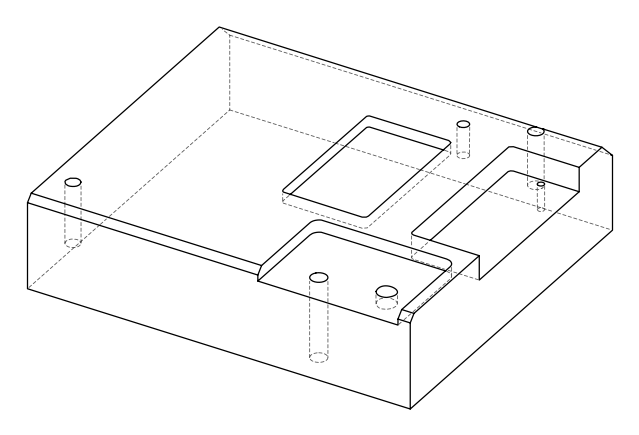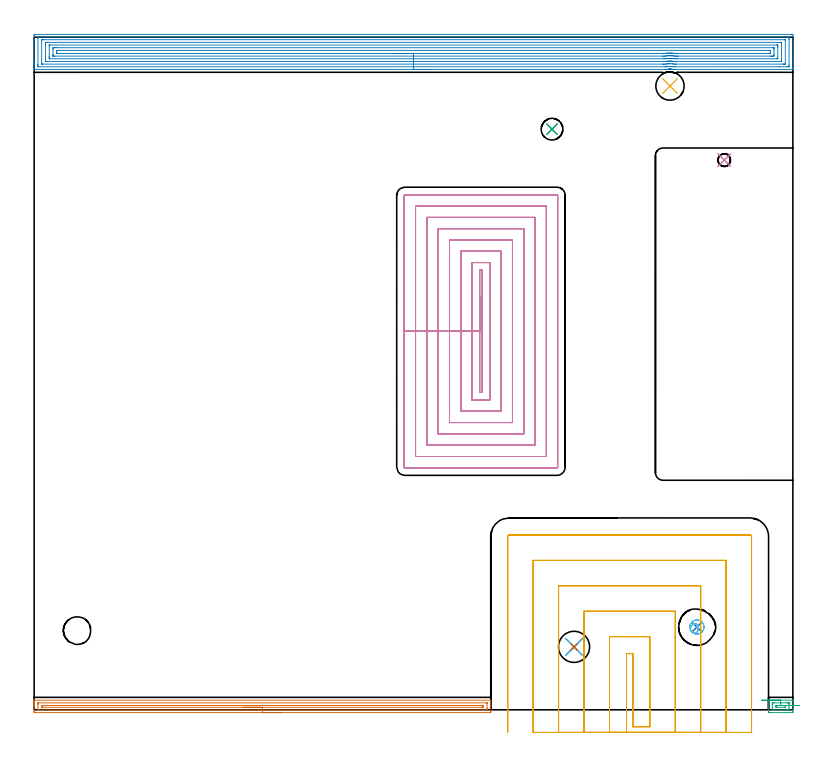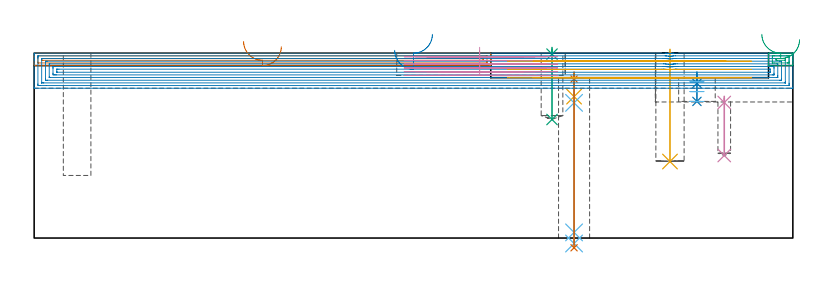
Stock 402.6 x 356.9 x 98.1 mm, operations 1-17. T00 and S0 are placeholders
(PLAN: 19 operations, 13 tool changes, 298.2 min)
(1 SPOT_DRILL | STEP1HOLE | NXT0321_9005460120000 | 0.03 min | 1389 mm3)
(2 SPOT_DRILL_1 | STEP1POCKET | NXT0321_9005460120000 | 0.05 min | 1648 mm3)
(3 SPOT_DRILL_2 | STEP1POCKET_1 | NXT0321_9005460120000 | 0.03 min | 1 mm3)
(4 SPOT_DRILL_3 | STEP1POCKET_2 | NXT0321_9005460120000 | 0.03 min | 2796 mm3)
(5 DRILL_BLIND_HOLE_INTO_CENTER | STEP1HOLE | NXT0301_038 | 0.05 min | 324 mm3)
(6 GUN_DRILL_THROUGH_HOLE | STEP1HOLE | UGT0307_002 | 0.43 min | 2117 mm3)
(7 SPADE_DRILL_TO_ENLARGE_THROUGH_HOLE | STEP1HOLE | UGT0306_007 | 0.37 min | 17105 mm3)
(8 DRILL_BLIND_HOLE_INTO_CENTER_1 | STEP1POCKET | NXT0301_128 | 0.06 min | 1116 mm3)
(9 DRILL_BLIND_HOLE_INTO_CENTER_2 | STEP1POCKET_1 | NXT0301_086 | 0.15 min | 3497 mm3)
(10 DRILL_BLIND_HOLE_INTO_CENTER_3 | STEP1POCKET_2 | NXT0301_038 | 0.13 min | 981 mm3)
(11 INDEXABLE_INSERT_DRILL_BLIND_HOLE_FROM_SOLID | STEP1POCKET_4 | NXT0302_001 | 0.24 min | 10106 mm3)
(12 MILL_ROUGH_BLIND_HOLE_CONTOUR | STEP1POCKET | UGT0201_129 | Spiral | 0.47 min | 4759 mm3)
(13 AREA_MILL | FG_CHAMFER_SURFACE | UGT0205_001 | 5.99 min | 5373 mm3)
(14 AREA_MILL_1 | FG_CHAMFER_SURFACE_1 | UGT0205_001 | 22.85 min | 69646 mm3)
(15 AREA_MILL_2 | FG_CHAMFER_SURFACE_2 | UGT0205_001 | 0.48 min | 371 mm3)
(16 MILL_RECTANGULAR_POCKET | POCKET_RECTANGULAR_STRAIGHT | NXT0201_009 | Follow Part, ap 2, ae 75% | 28.48 min | 161132 mm3)
(17 MILL_SLOT | SLOT_PARTIAL_RECTANGULAR | UGT0201_100 | Follow Part, ap 4.5, ae 75% | 11.28 min | 187761 mm3)
(18 MILL_SLOT_1 | SLOT_PARTIAL_RECTANGULAR_1 | NXT0201_008 | Follow Part, ap 1.5, ae 75% | 226.1 min | 329907 mm3)
(19 MILL_BLIND_HOLE_FROM_SOLID_MATERIAL | STEP1POCKET_3 | UGT0201_129 | Spiral | 0.93 min | 10862 mm3)
(TOOL NXT0321_9005460120000 | NC Spot Drill, 142deg, 12mm, Carbide, Uncoated | D12 PA142 FL30 Z2)
(TOOL NXT0301_038 | Carbide Drill 6.7mm [860.1-0670-034A1-MM 2214] | D6.7 PA140 FL53 Z2)
(TOOL UGT0307_002 | Gun Drill 6 mm | D6 PA130 FL24 Z1)
(TOOL UGT0306_007 | Spade Drill 16.5mm | D16.5 PA132 FL10 Z2)
(TOOL NXT0301_128 | Carbide Drill 12mm [861.1-1200-036A1-GP GC34] | D12 PA150 FL37.4 Z2)
(TOOL NXT0301_086 | Carbide Drill 11.5mm [860.1-1150-035A1-MM 2214] | D11.5 PA140 FL55 Z2)
(TOOL NXT0302_001 | Index. Insert Drill 15mm [880-D1500L20-05] | D15 PA176 FL75 Z2)
(TOOL UGT0201_129 | Carbide End Mill 11.9 | D11.9 FL15 Z4)
(TOOL UGT0205_001 | Chamfer Mill 20 x 3 x 45 deg. | D20 FL50 Z2)
(TOOL NXT0201_009 | ENDMILL 8mm [2P460-0800-NA 1630] | D8 FL26 Z6)
(TOOL UGT0201_100 | End Mill 18 mm | D18 FL22 Z2)
(TOOL NXT0201_008 | ENDMILL 6mm [2P460-0600-NA 1630] | D6 FL26 Z6)
(OP 1 SPOT_DRILL)
G17 G21 G94 G90
T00 M6
G54
G17 G0 G90 X286.5 Y33.4 S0 M3
G43 Z108.1 H0
G94 G81 G98 Z84.39 F250. R88.1
G80
M5
M2
(OP 2 SPOT_DRILL_1)
G17 G21 G94 G90
T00 M6
G54
G17 G0 G90 X351.7 Y43.9 S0 M3
G43 Z108.1 H0
G94 G81 G98 Z82.1 F250. R88.1
G80
M5
M2
(OP 3 SPOT_DRILL_2)
G17 G21 G94 G90
T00 M6
G54
G17 G0 G90 X274.8 Y308.1 S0 M3
G43 Z108.1 H0
G94 G81 G98 Z97.605 F250. R101.1
G80
M5
M2
(OP 4 SPOT_DRILL_3)
G17 G21 G94 G90
T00 M6
G54
G17 G0 G90 X366.2 Y291.7 S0 M3
G43 Z108.1 H0
G94 G81 G98 Z71.912 F250. R75.2
G80
M5
M2
(OP 5 DRILL_BLIND_HOLE_INTO_CENTER)
G17 G21 G94 G90
T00 M6
G54
G17 G0 G90 X286.5 Y33.4 S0 M3
G43 Z108.1 H1
G94 G81 G98 Z75.05 F250. R87.1
G80
M5
M2
(OP 6 GUN_DRILL_THROUGH_HOLE)
G17 G21 G94 G90
T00 M6
G54
G17 G0 G90 X286.5 Y33.4 M8
G43 Z108.1 H0
Z84.804
S716 M3
G94 G1 Z71.743 F125. M26
G4 X.084
Z3. F250.
G4 X.084
Z-2.899 F125.
G4 X.084
M5
M9
G0 Z84.804
Z108.1
M2
(OP 7 SPADE_DRILL_TO_ENLARGE_THROUGH_HOLE)
G17 G21 G94 G90
T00 M6
G54
G17 G0 G90 X286.5 Y33.4 S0 M3
G43 Z108.1 H0
G94 G73 G98 Z-5.173 F250. Q15.046 R87.1
G80
M5
M2
(OP 8 DRILL_BLIND_HOLE_INTO_CENTER_1)
G17 G21 G94 G90
T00 M6
G54
G17 G0 G90 X351.7 Y43.9 S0 M3
G43 Z108.1 H1
G94 G81 G98 Z72.5 F250. R87.1
G80
M5
M2
(OP 9 DRILL_BLIND_HOLE_INTO_CENTER_2)
G17 G21 G94 G90
T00 M6
G54
G17 G0 G90 X274.8 Y308.1 S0 M3
G43 Z108.1 H1
G94 G81 G98 Z62.9 F250. R100.1
G80
M5
M2
(OP 10 DRILL_BLIND_HOLE_INTO_CENTER_3)
G17 G21 G94 G90
T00 M6
G54
G17 G0 G90 X366.2 Y291.7 S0 M3
G43 Z108.1 H1
G94 G81 G98 Z43.8 F250. R74.2
G80
M5
M2
(OP 11 INDEXABLE_INSERT_DRILL_BLIND_HOLE_FROM_SOLID)
G17 G21 G94 G90
T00 M6
G54
G17 G0 G90 X337.4 Y331. S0 M3
G43 Z108.1 H1
G94 G81 G98 Z40.6 F250. R100.1
G80
M5
M2
(OP 12 MILL_ROUGH_BLIND_HOLE_CONTOUR)
G17 G21 G94 G90
T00 M6
G54
G17 G0 G90 X351.7 Y43.9 S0 M3
G43 Z108.1 H0
Z82.9
G94 G3 X352.239 Y44.722 R0.588 F250.
X350.954 Y45.62 R1.496
X348.5 Y44.072 R2.493
X349.137 Y41.162 R2.628
X354.438 Y41.337 R3.75
X349.137 Y41.162 R-3.75
X351.787 Y41.25 R1.875
X351.7 Y43.9 R1.875
G0 Z77.7
G3 X352.239 Y44.722 R0.588
X350.954 Y45.62 R1.496
X348.5 Y44.072 R2.493
X349.137 Y41.162 R2.628
X354.438 Y41.337 R3.75
X349.137 Y41.162 R-3.75
X351.787 Y41.25 R1.875
X351.7 Y43.9 R1.875
G0 Z72.5
G3 X352.239 Y44.722 R0.588
X350.954 Y45.62 R1.496
X348.5 Y44.072 R2.493
X349.137 Y41.162 R2.628
X354.438 Y41.337 R3.75
X349.137 Y41.162 R-3.75
X351.787 Y41.25 R1.875
X351.7 Y43.9 R1.875
G0 Z108.1
M5
M2
(OP 13 AREA_MILL)
G17 G21 G94 G90
T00 M6
G54
G17 G0 G90 X131.15 Y-1.5 S1061 M3
G43 Z108.1 H0
Z101.5
G94 G1 X131.112 Z100.628 F250.
X130.998 Z99.764
X130.809 Z98.912
X130.547 Z98.08
X130.213 Z97.274
X129.81 Z96.5
X129.342 Z95.764
X128.81 Z95.072
X128.221 Z94.429
X127.578 Z93.84
X126.886 Z93.308
X126.15 Z92.84
X125.376 Z92.437
X124.57 Z92.103
X123.738 Z91.841
X122.887 Z91.652
X122.022 Z91.538
X121.15 Z91.5
X0.611 Y-1.499 Z91.501
X0.007 Y-1.491 Z91.505
X0.004 Y-1.489 Z91.508
X0. Y-0.88 Z92.116
Y-0.599 Z92.398
Y1.79 Z94.785
Y2.363 Z95.36
Y2.693 Z95.69
Y3.257 Z96.253
Y3.587 Z96.582
Y4.247 Z97.246
Y4.642 Z97.642
X0.003 Y5.037 Z98.029
X0.006 Y5.081 Z98.072
X0.009 Y5.097 Z98.088
X0.165 Y5.1 Z98.1
X242.135
X242.29 Y5.097 Z98.088
X242.293 Y5.039 Z98.031
X242.3 Y4.642 Z97.642
Y4.247 Z97.246
Y3.587 Z96.582
Y2.363 Z95.36
Y1.8 Z94.794
X242.299 Y-0.88 Z92.116
X242.297 Y-1.489 Z91.508
X242.293 Y-1.491 Z91.505
X241.689 Y-1.5 Z91.5
X121.15
Y-0.086 Z92.914
X2.397
X2.298 Y-0.084 Z92.916
X2.102 Y-0.079 Z92.921
X2.009 Y-0.072 Z92.928
X2.005 Y-0.043 Z92.957
X2.002 Y0.013 Z93.013
X2. Y0.41 Z93.41
Y2.693 Z95.693
X2.001 Y3.09 Z96.09
X2.008 Y3.587 Z96.587
X2.012 Y3.679 Z96.679
X2.2 Y3.684 Z96.684
X2.299 Y3.685 Z96.685
X239.903
X240.002 Y3.684 Z96.684
X240.198 Y3.679 Z96.679
X240.291 Y3.672 Z96.672
X240.295 Y3.643 Z96.643
X240.298 Y3.587 Z96.587
X240.3 Y3.19 Z96.19
Y0.907 Z93.907
X240.299 Y0.51 Z93.51
X240.292 Y0.013 Z93.013
X240.288 Y-0.079 Z92.921
X240.1 Y-0.084 Z92.916
X240.001 Y-0.085 Z92.915
X121.15 Y-0.086 Z92.914
Y1.328 Z94.328
X4.653 Y1.329 Z94.329
X4.183 Y1.333 Z94.333
X4.028 Y1.335 Z94.335
X4.01 Y1.338 Z94.338
X4.006 Y1.398 Z94.398
X4.002 Y1.495 Z94.495
X4.001 Y1.617 Z94.617
Y1.8 Z94.8
X4.002 Y1.981 Z94.981
X4.01 Y2.166 Z95.166
X4.016 Y2.265 Z95.265
X4.066 Y2.267 Z95.267
X4.183 Y2.269 Z95.269
X4.605 Y2.271 Z95.271
X237.647
X238.117 Y2.267 Z95.267
X238.272 Y2.265 Z95.265
X238.29 Y2.262 Z95.262
X238.294 Y2.202 Z95.202
X238.298 Y2.105 Z95.105
X238.299 Y1.983 Z94.983
X238.3 Y1.8 Z94.8
X238.298 Y1.619 Z94.619
X238.29 Y1.434 Z94.434
X238.284 Y1.335 Z94.335
X238.234 Y1.333 Z94.333
X238.117 Y1.331 Z94.331
X237.695 Y1.329 Z94.329
X121.15 Y1.328 Z94.328
X120.278 Z94.367
X119.414 Z94.48
X118.562 Z94.669
X117.73 Z94.932
X116.924 Z95.265
X116.15 Z95.668
X115.414 Z96.137
X114.722 Z96.668
X114.079 Z97.257
X113.49 Z97.901
X112.959 Z98.593
X112.49 Z99.328
X112.087 Z100.102
X111.753 Z100.908
X111.491 Z101.74
X111.302 Z102.592
X111.188 Z103.457
X111.15 Z104.328
G0 Z108.1
M5
M2
(OP 14 AREA_MILL_1)
G17 G21 G94 G90
T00 M6
G54
G17 G0 G90 X211.313 Y339.802 S1061 M3
G43 Z108.1 H0
Z108.098
G94 G1 X211.275 Z107.227 F250.
X211.161 Z106.362
X210.972 Z105.51
X210.71 Z104.678
X210.376 Z103.872
X209.973 Z103.098
X209.504 Z102.362
X208.973 Z101.67
X208.384 Z101.027
X207.741 Z100.438
X207.049 Z99.907
X206.313 Z99.438
X205.539 Z99.035
X204.733 Z98.701
X203.901 Z98.439
X203.049 Z98.25
X202.184 Z98.136
X201.313 Z98.098
X0.178 Y339.8 Z98.1
X0.007 Y339.803 Z98.088
X0. Y339.812 Z98.079
Y340.176 Z97.724
Y340.449 Z97.45
Y341.154 Z96.741
Y342.389 Z95.507
Y342.92 Z94.975
Y343.538 Z94.358
Y357.929 Z79.969
X0.003 Y358.197 Z79.701
X0.01 Y358.392 Z79.506
X0.208 Y358.399 Z79.499
X401.975 Y358.4 Z79.5
X402.396 Y358.395 Z79.503
X402.59 Y358.392 Z79.506
X402.6 Y358.194 Z79.704
Y343.538 Z94.358
Y341.154 Z96.741
Y340.449 Z97.45
Y340.176 Z97.723
Y339.812 Z98.079
X402.593 Y339.803 Z98.088
X402.422 Y339.8 Z98.1
X339.403 Y339.801 Z98.099
X339.336 Z98.098
X339.102 Y339.816 Z98.079
X338.955 Y339.835 Z98.059
X338.89 Y339.845 Z98.05
X338.445 Y339.918 Z97.98
X337.999 Y339.969 Z97.93
X337.955 Y339.972 Z97.927
X337.79 Y339.98 Z97.913
X337.661 Y339.99 Z97.909
X337.552 Y339.997 Z97.903
X337.215 Y339.995
X337.105 Y339.99 Z97.907
X337.096
X337.015 Y339.983 Z97.915
X337.013
X336.722 Y339.957 Z97.936
X336.658 Y339.952 Z97.942
X336.359 Y339.915 Z97.983
X336.211 Y339.895 Z98.003
X335.828 Y339.826 Z98.069
X335.709 Y339.805 Z98.09
X335.653 Y339.804
X335.235 Y339.802 Z98.096
X334.957 Y339.803 Z98.097
X201.313 Y339.802 Z98.098
Y341.216 Z96.684
X2.413 Y341.215 Z96.685
X2.351
X2.029 Y341.221 Z96.679
X2.01 Y341.326 Z96.574
X2.003 Y341.559 Z96.341
X2.001 Y342.037 Z95.863
X2. Y342.445 Z95.455
X2.001 Y356.163 Z81.737
X2.003 Y356.568 Z81.332
X2.01 Y356.972 Z80.928
X2.413 Y356.984 Z80.916
X2.475 Y356.985 Z80.915
X3.368 Y356.986 Z80.914
X6.461
X400.187 Y356.985 Z80.915
X400.249
X400.571 Y356.979 Z80.921
X400.59 Y356.874 Z81.026
X400.597 Y356.641 Z81.259
X400.599 Y356.163 Z81.737
X400.6 Y355.755 Z82.145
X400.599 Y342.037 Z95.863
X400.597 Y341.632 Z96.268
X400.59 Y341.228 Z96.672
X400.187 Y341.216 Z96.684
X400.125 Y341.215 Z96.685
X399.293 Y341.214 Z96.686
X395.61
X340.235 Y341.215 Z96.685
X339.403 Y341.222 Z96.678
X339.326 Y341.231 Z96.669
X338.881 Y341.292 Z96.608
X338.51 Y341.337 Z96.563
X338.3 Y341.361 Z96.539
X337.616 Y341.404 Z96.496
X337.363
X337.042 Y341.399 Z96.501
X336.722 Y341.377 Z96.523
X336.513 Y341.36 Z96.54
X335.828 Y341.279 Z96.621
X335.45 Y341.227 Z96.673
X335.349 Y341.224 Z96.676
X334.934 Y341.218 Z96.682
X334.87 Y341.217 Z96.683
X201.313 Y341.216 Z96.684
Y342.63 Z95.27
X4.201 Y342.629 Z95.271
X4.103 Y342.631 Z95.269
X4.025 Y342.634 Z95.266
X4.01 Y342.636 Z95.264
X4.006 Y342.665 Z95.235
X4.003 Y342.722 Z95.178
X4.001 Y342.92 Z94.98
X4. Y343.118 Z94.782
Y355.28 Z82.62
X4.001 Y355.477 Z82.423
X4.007 Y355.544 Z82.356
X4.01 Y355.564 Z82.336
X4.019 Y355.566 Z82.334
X4.054 Y355.568 Z82.332
X4.201 Y355.57 Z82.33
X4.8 Y355.571 Z82.329
X5.095 Y355.572 Z82.328
X398.399 Y355.571 Z82.329
X398.497 Y355.569 Z82.331
X398.575 Y355.566 Z82.334
X398.59 Y355.564 Z82.336
X398.594 Y355.535 Z82.365
X398.597 Y355.478 Z82.422
X398.599 Y355.28 Z82.62
X398.6 Y355.082 Z82.818
Y342.92 Z94.98
X398.599 Y342.723 Z95.177
X398.593 Y342.656 Z95.244
X398.59 Y342.637 Z95.263
X398.581 Y342.634 Z95.266
X398.546 Y342.632 Z95.268
X398.399 Y342.63 Z95.27
X397.8 Y342.629 Z95.271
X397.505
X340.591 Y342.63 Z95.27
X340.297 Y342.632 Z95.268
X339.69 Y342.636 Z95.264
X339.403 Y342.669 Z95.231
X338.68 Y342.752 Z95.148
X338.51 Y342.767 Z95.133
X337.72 Y342.817 Z95.083
X337.616 Y342.818 Z95.082
X336.838 Y342.805 Z95.095
X336.722 Y342.798 Z95.102
X336.015 Y342.735 Z95.165
X335.828 Y342.715 Z95.185
X335.214 Y342.643 Z95.257
X334.934 Y342.638 Z95.262
X334.331 Y342.633 Z95.267
X334.04 Y342.632 Z95.268
X333.438 Y342.631 Z95.269
X201.313 Y342.63 Z95.27
Y344.044 Z93.856
X6.882 Y344.043 Z93.857
X6.639 Y344.044 Z93.856
X6.132 Y344.048 Z93.852
X6.017 Y344.05 Z93.85
X6.01 Y344.248 Z93.652
X6. Y344.674 Z93.226
Y353.503 Z84.397
X6.01 Y353.95 Z83.95
X6.024 Y354.15 Z83.75
X6.236 Y354.153 Z83.747
X6.882 Y354.157 Z83.743
X7.126
X395.718
X395.961 Y354.156 Z83.744
X396.468 Y354.152 Z83.748
X396.583 Y354.15 Z83.75
X396.59 Y353.952 Z83.948
X396.6 Y353.526 Z84.374
Y353.514 Z84.386
Y344.697 Z93.203
X396.59 Y344.25 Z93.65
X396.576 Y344.05 Z93.85
X396.364 Y344.047 Z93.853
X395.718 Y344.044 Z93.856
X395.474 Y344.043 Z93.857
X340.948 Y344.044 Z93.856
X340.297 Y344.045 Z93.855
X340.05 Y344.047 Z93.853
X339.892 Y344.051 Z93.849
X339.72 Y344.068 Z93.832
X339.064 Y344.138 Z93.762
X338.51 Y344.187 Z93.713
X338.095 Y344.213 Z93.687
X337.616 Y344.232 Z93.668
X337.187 Y344.227 Z93.673
X336.722 Y344.217 Z93.683
X336.332 Y344.188 Z93.712
X335.828 Y344.144 Z93.756
X335.513 Y344.113 Z93.787
X334.934 Y344.053 Z93.847
X334.684 Y344.05 Z93.85
X334.04 Y344.046 Z93.854
X333.794
X201.313 Y344.044 Z93.856
Y345.459 Z92.441
X8.331 Y345.458 Z92.442
X8.181 Y345.46 Z92.44
X8.061 Y345.464 Z92.436
X8.009 Y345.467 Z92.433
X8.007 Y345.475 Z92.425
X8.004 Y345.569 Z92.331
X8. Y346.23 Z91.67
Y346.451 Z91.449
X8.001 Y352.41 Z85.49
X8.004 Y352.631 Z85.269
X8.007 Y352.714 Z85.186
X8.009 Y352.729 Z85.171
X8.068 Y352.736 Z85.164
X8.218 Y352.739 Z85.161
X8.444 Y352.742 Z85.158
X394.269
X394.419 Y352.74 Z85.16
X394.539 Y352.736 Z85.164
X394.591 Y352.733 Z85.167
X394.593 Y352.725 Z85.175
X394.596 Y352.631 Z85.269
X394.6 Y351.97 Z85.93
Y351.749 Z86.151
X394.599 Y345.79 Z92.11
X394.596 Y345.569 Z92.331
X394.593 Y345.487 Z92.413
X394.591 Y345.471 Z92.429
X394.531 Y345.464 Z92.436
X394.381 Y345.461 Z92.439
X394.156 Y345.458 Z92.442
X341.191
X340.409 Y345.459 Z92.441
X340.297 Y345.46 Z92.44
X340.103 Y345.465 Z92.435
X339.898 Y345.483 Z92.417
X339.439 Y345.534 Z92.366
X339.403 Y345.537 Z92.363
X339.081 Y345.569 Z92.331
X338.51 Y345.612 Z92.288
X338.463 Y345.615 Z92.285
X337.616 Y345.648 Z92.252
X337.534 Y345.649 Z92.251
X336.722 Y345.636 Z92.264
X336.656 Y345.634 Z92.266
X335.828 Y345.576 Z92.324
X335.748 Y345.569 Z92.331
X335.013 Y345.491 Z92.409
X334.934 Y345.483 Z92.417
X334.737 Y345.467 Z92.433
X334.04 Y345.46 Z92.44
X201.313 Y345.459 Z92.441
Y346.873 Z91.027
X10.927 Y346.871 Z91.029
X10.458 Y346.873 Z91.027
X10.028 Y346.876 Z91.024
X10.01 Y346.878 Z91.022
X10.004 Y346.9 Z91.
X10.001 Y347.334 Z90.566
X10. Y347.786 Z90.114
X10.001 Y350.435 Z87.465
X10.003 Y350.866 Z87.034
X10.007 Y351.311 Z86.589
X10.458 Y351.322 Z86.578
X10.886 Y351.326 Z86.574
X11.352 Y351.328 Z86.572
X11.777 Y351.329 Z86.571
X391.673
X392.142 Y351.327 Z86.573
X392.572 Y351.324 Z86.576
X392.59 Y351.322 Z86.578
X392.596 Y351.3 Z86.6
X392.599 Y350.866 Z87.034
X392.6 Y350.414 Z87.486
X392.599 Y347.765 Z90.135
X392.597 Y347.334 Z90.566
X392.593 Y346.889 Z91.011
X392.142 Y346.878 Z91.022
X391.714 Y346.874 Z91.026
X391.248 Y346.872 Z91.028
X390.823 Y346.871 Z91.029
X341.659 Y346.872 Z91.028
X341.191 Y346.873 Z91.027
X340.763 Y346.875 Z91.025
X340.297 Y346.879 Z91.021
X339.82 Y346.922 Z90.978
X339.403 Y346.959 Z90.941
X338.844 Y347.004 Z90.896
X338.51 Y347.024 Z90.876
X337.902 Y347.052 Z90.848
X337.616 Y347.061 Z90.839
X337.007 Y347.053 Z90.847
X336.722 Y347.046 Z90.854
X336.151 Y347.015 Z90.885
X335.828 Y346.992 Z90.908
X335.323 Y346.95 Z90.95
X334.934 Y346.917 Z90.983
X334.5 Y346.881 Z91.019
X334.04 Y346.877 Z91.023
X333.612 Y346.875 Z91.025
X201.313 Y346.873 Z91.027
Y348.287 Z89.613
X13.14 Y348.285 Z89.615
X12.246 Y348.286 Z89.614
X12.175 Y348.287 Z89.613
X12.053 Y348.292 Z89.608
X12.009 Y348.301 Z89.599
X12.005 Y348.326 Z89.574
X12.003 Y348.354 Z89.546
X12. Y348.459 Z89.441
X12.001 Y349.585 Z88.315
X12.003 Y349.747 Z88.153
X12.007 Y349.876 Z88.024
X12.011 Y349.91 Z87.99
X12.016 Y349.911 Z87.989
X12.04 Y349.913 Z87.987
X12.246 Y349.915 Z87.985
X12.315
X389.46
X390.354 Y349.914 Z87.986
X390.425 Y349.913 Z87.987
X390.547 Y349.908 Z87.992
X390.591 Y349.899 Z88.001
X390.595 Y349.874 Z88.026
X390.597 Y349.846 Z88.054
X390.6 Y349.741 Z88.159
X390.599 Y348.615 Z89.285
X390.597 Y348.453 Z89.447
X390.592 Y348.324 Z89.576
X390.589 Y348.291 Z89.609
X390.584 Y348.289 Z89.611
X390.56 Y348.288 Z89.612
X390.354 Y348.286 Z89.614
X390.285
X341.121
X340.709 Y348.29 Z89.61
X340.504 Y348.293 Z89.607
X340.297 Y348.306 Z89.594
X340.2 Y348.313 Z89.587
X339.403 Y348.384 Z89.516
X339.219 Y348.399 Z89.501
X338.51 Y348.442 Z89.458
X338.27 Y348.454 Z89.446
X337.616 Y348.475 Z89.425
X337.357 Y348.473 Z89.427
X336.722 Y348.461 Z89.439
X336.484 Y348.452 Z89.448
X335.828 Y348.415 Z89.485
X335.641 Y348.402 Z89.498
X334.818 Y348.331 Z89.569
X334.447 Y348.301 Z89.599
X334.04 Y348.29 Z89.61
X333.967 Y348.289 Z89.611
X333.146 Y348.288 Z89.612
X329.027
X201.313 Y348.287 Z89.613
X200.441 Z89.651
X199.576 Z89.765
X198.725 Z89.954
X197.893 Z90.216
X197.087 Z90.55
X196.313 Z90.953
X195.577 Z91.421
X194.885 Z91.953
X194.242 Z92.542
X193.652 Z93.185
X193.121 Z93.877
X192.652 Z94.613
X192.25 Z95.387
X191.916 Z96.193
X191.654 Z97.025
X191.465 Z97.877
X191.351 Z98.741
X191.313 Z99.613
G0 Z108.1
M5
M2
(OP 15 AREA_MILL_2)
G17 G21 G94 G90
T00 M6
G54
G17 G0 G90 X386.15 Y5.1 S1061 M3
G43 Z108.1 H0
G94 G1 X386.188 Z107.228 F250.
X386.302 Z106.363
X386.491 Z105.512
X386.753 Z104.68
X387.087 Z103.874
X387.49 Z103.1
X387.958 Z102.364
X388.49 Z101.672
X389.079 Z101.029
X389.722 Z100.439
X390.414 Z99.908
X391.15 Z99.44
X391.924 Z99.037
X392.73 Z98.703
X393.562 Z98.441
X394.413 Z98.252
X395.278 Z98.138
X396.15 Z98.1
X402.263
X402.59 Y5.094 Z98.092
X402.6 Y4.967 Z97.964
X402.599 Y-0.88 Z92.119
X402.596 Y-1.493 Z91.507
X402.563 Y-1.495 Z91.505
X402.263 Y-1.5 Z91.5
X390.367
X390.037 Y-1.499 Z91.501
X389.737 Y-1.495 Z91.505
X389.704 Y-1.493 Z91.507
X389.7 Y-0.88 Z92.119
Y4.927 Z97.925
X389.702 Y4.967 Z97.965
X389.71 Y5.094 Z98.092
X390.037 Y5.1 Z98.1
X396.15
Y3.686 Z96.686
X399.547
X399.643 Y3.685 Z96.685
X400.424 Y3.681 Z96.681
X400.516 Y3.679 Z96.679
X400.59 Y3.667 Z96.667
X400.595 Y3.587 Z96.587
X400.599 Y3.503 Z96.503
X400.6 Y2.693 Z95.693
Y0.821 Z93.821
X400.595 Y0.013 Z93.013
X400.594 Y-0.066 Z92.934
X400.583 Y-0.079 Z92.921
X400.564 Y-0.081 Z92.919
X400.516 Y-0.083 Z92.917
X399.74 Y-0.086 Z92.914
X399.643
X392.657 Y-0.085 Z92.915
X391.876 Y-0.081 Z92.919
X391.784 Y-0.079 Z92.921
X391.71 Y-0.067 Z92.933
X391.705 Y0.013 Z93.013
X391.701 Y0.097 Z93.097
X391.7 Y0.907 Z93.907
Y2.779 Z95.779
X391.705 Y3.587 Z96.587
X391.706 Y3.666 Z96.666
X391.717 Y3.679 Z96.679
X391.736 Y3.681 Z96.681
X391.784 Y3.683 Z96.683
X392.56 Y3.686 Z96.686
X392.657
X396.15
Y2.271 Z95.271
X397.436
X397.897
X398.311 Y2.27 Z95.27
X398.536 Y2.266 Z95.266
X398.58 Y2.265 Z95.265
X398.59 Y2.179 Z95.179
X398.598 Y1.976 Z94.976
X398.599 Y1.8 Z94.8
X398.595 Y1.44 Z94.44
X398.591 Y1.351 Z94.351
X398.589 Y1.335 Z94.335
X398.566 Y1.333 Z94.333
X398.511 Y1.331 Z94.331
X398.357 Y1.329 Z94.329
X394.403
X393.989 Y1.33 Z94.33
X393.764 Y1.334 Z94.334
X393.72 Y1.335 Z94.335
X393.71 Y1.42 Z94.42
X393.702 Y1.624 Z94.624
X393.701 Y1.8 Z94.8
X393.705 Y2.16 Z95.16
X393.709 Y2.249 Z95.249
X393.711 Y2.265 Z95.265
X393.734 Y2.267 Z95.267
X393.789 Y2.269 Z95.269
X393.943 Y2.271 Z95.271
X394.403
X396.15
X397.022 Z95.309
X397.886 Z95.423
X398.738 Z95.612
X399.57 Z95.875
X400.376 Z96.208
X401.15 Z96.611
X401.886 Z97.08
X402.578 Z97.611
X403.221 Z98.2
X403.81 Z98.844
X404.341 Z99.536
X404.81 Z100.271
X405.213 Z101.045
X405.547 Z101.851
X405.809 Z102.683
X405.998 Z103.535
X406.112 Z104.4
X406.15 Z105.271
G0 Z108.1
M5
M2
(OP 16 MILL_RECTANGULAR_POCKET)
G17 G21 G94 G90
T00 M6
G54
G17 G0 G90 X236.4 Y219.458 S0 M3
G43 Z108.216 H1
Z101.215
G94 G1 Y200.85 Z96.23 F250.
Y168.4 F500.
X237.8
Y233.3
X236.4
Y200.85
X232.4
Y164.4
X241.8
Y237.3
X232.4
Y200.85
X226.4
Y158.4
X247.8
Y243.3
X226.4
Y200.85
X220.4
Y152.4
X253.8
Y249.3
X220.4
Y200.85
X214.4
Y146.4
X259.8
Y255.3
X214.4
Y200.85
X208.4
Y140.4
X265.8
Y261.3
X208.4
Y200.85
X202.4
Y134.4
X271.8
Y267.3
X202.4
Y200.85
X196.4
Y128.8
G3 X196.8 Y128.4 R0.4
G1 X277.4
G3 X277.8 Y128.8 R0.4
G1 Y272.9
G3 X277.4 Y273.3 R0.4
G1 X196.8
G3 X196.4 Y272.9 R0.4
G1 Y200.85
Y199.85
G0 X236.4 Y219.458 Z99.23
G1 Y200.85 Z94.244 F250.
Y168.4 F500.
X237.8
Y233.3
X236.4
Y200.85
X232.4
Y164.4
X241.8
Y237.3
X232.4
Y200.85
X226.4
Y158.4
X247.8
Y243.3
X226.4
Y200.85
X220.4
Y152.4
X253.8
Y249.3
X220.4
Y200.85
X214.4
Y146.4
X259.8
Y255.3
X214.4
Y200.85
X208.4
Y140.4
X265.8
Y261.3
X208.4
Y200.85
X202.4
Y134.4
X271.8
Y267.3
X202.4
Y200.85
X196.4
Y128.8
G3 X196.8 Y128.4 R0.4
G1 X277.4
G3 X277.8 Y128.8 R0.4
G1 Y272.9
G3 X277.4 Y273.3 R0.4
G1 X196.8
G3 X196.4 Y272.9 R0.4
G1 Y200.85
Y199.85
G0 X236.4 Y219.458 Z97.244
G1 Y200.85 Z92.258 F250.
Y168.4 F500.
X237.8
Y233.3
X236.4
Y200.85
X232.4
Y164.4
X241.8
Y237.3
X232.4
Y200.85
X226.4
Y158.4
X247.8
Y243.3
X226.4
Y200.85
X220.4
Y152.4
X253.8
Y249.3
X220.4
Y200.85
X214.4
Y146.4
X259.8
Y255.3
X214.4
Y200.85
X208.4
Y140.4
X265.8
Y261.3
X208.4
Y200.85
X202.4
Y134.4
X271.8
Y267.3
X202.4
Y200.85
X196.4
Y128.8
G3 X196.8 Y128.4 R0.4
G1 X277.4
G3 X277.8 Y128.8 R0.4
G1 Y272.9
G3 X277.4 Y273.3 R0.4
G1 X196.8
G3 X196.4 Y272.9 R0.4
G1 Y200.85
Y199.85
G0 X236.4 Y219.458 Z95.258
G1 Y200.85 Z90.272 F250.
Y168.4 F500.
X237.8
Y233.3
X236.4
Y200.85
X232.4
Y164.4
X241.8
Y237.3
X232.4
Y200.85
X226.4
Y158.4
X247.8
Y243.3
X226.4
Y200.85
X220.4
Y152.4
X253.8
Y249.3
X220.4
Y200.85
X214.4
Y146.4
X259.8
Y255.3
X214.4
Y200.85
X208.4
Y140.4
X265.8
Y261.3
X208.4
Y200.85
X202.4
Y134.4
X271.8
Y267.3
X202.4
Y200.85
X196.4
Y128.8
G3 X196.8 Y128.4 R0.4
G1 X277.4
G3 X277.8 Y128.8 R0.4
G1 Y272.9
G3 X277.4 Y273.3 R0.4
G1 X196.8
G3 X196.4 Y272.9 R0.4
G1 Y200.85
Y199.85
G0 X236.4 Y219.458 Z93.272
G1 Y200.85 Z88.286 F250.
Y168.4 F500.
X237.8
Y233.3
X236.4
Y200.85
X232.4
Y164.4
X241.8
Y237.3
X232.4
Y200.85
X226.4
Y158.4
X247.8
Y243.3
X226.4
Y200.85
X220.4
Y152.4
X253.8
Y249.3
X220.4
Y200.85
X214.4
Y146.4
X259.8
Y255.3
X214.4
Y200.85
X208.4
Y140.4
X265.8
Y261.3
X208.4
Y200.85
X202.4
Y134.4
X271.8
Y267.3
X202.4
Y200.85
X196.4
Y128.8
G3 X196.8 Y128.4 R0.4
G1 X277.4
G3 X277.8 Y128.8 R0.4
G1 Y272.9
G3 X277.4 Y273.3 R0.4
G1 X196.8
G3 X196.4 Y272.9 R0.4
G1 Y200.85
Y199.85
G0 X236.4 Y219.458 Z91.286
G1 Y200.85 Z86.3 F250.
Y168.4 F500.
X237.8
Y233.3
X236.4
Y200.85
X232.4
Y164.4
X241.8
Y237.3
X232.4
Y200.85
X226.4
Y158.4
X247.8
Y243.3
X226.4
Y200.85
X220.4
Y152.4
X253.8
Y249.3
X220.4
Y200.85
X214.4
Y146.4
X259.8
Y255.3
X214.4
Y200.85
X208.4
Y140.4
X265.8
Y261.3
X208.4
Y200.85
X202.4
Y134.4
X271.8
Y267.3
X202.4
Y200.85
X196.4
Y128.8
G3 X196.8 Y128.4 R0.4
G1 X277.4
G3 X277.8 Y128.8 R0.4
G1 Y272.9
G3 X277.4 Y273.3 R0.4
G1 X196.8
G3 X196.4 Y272.9 R0.4
G1 Y200.85
Y199.85
G0 Z108.216
M5
M2
(OP 17 MILL_SLOT)
G17 G21 G94 G90
T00 M6
G54
G17 G0 G90 X314.3 Y-12. S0 M3
G43 Z108.216 H0
Z93.844
G94 G1 Y-9. F250.
Y29.8 F500.
X317.7
Y-9.
X326.7
Y38.8
X305.3
Y-9.
Y-12. F250.
X340.2
Y-9.
Y52.3 F500.
X291.8
Y-9.
Y-12. F250.
X353.7
Y-9.
Y65.8 F500.
X278.3
Y-9.
Y-12. F250.
X367.2
Y-9.
Y79.3 F500.
X264.8
Y-9.
Y-12. F250.
X380.7
Y-9.
Y91.9 F500.
G3 X379.8 Y92.8 R0.9
G1 X252.2
G3 X251.3 Y91.9 R0.9
G1 Y-9.
Y-12. F250.
G0 X314.3 Z89.472
G1 Y-9.
Y29.8 F500.
X317.7
Y-9.
X326.7
Y38.8
X305.3
Y-9.
Y-12. F250.
X340.2
Y-9.
Y52.3 F500.
X291.8
Y-9.
Y-12. F250.
X353.7
Y-9.
Y65.8 F500.
X278.3
Y-9.
Y-12. F250.
X367.2
Y-9.
Y79.3 F500.
X264.8
Y-9.
Y-12. F250.
X380.7
Y-9.
Y91.9 F500.
G3 X379.8 Y92.8 R0.9
G1 X252.2
G3 X251.3 Y91.9 R0.9
G1 Y-9.
Y-12. F250.
G0 X314.3 Z85.1
G1 Y-9.
Y29.8 F500.
X317.7
Y-9.
X326.7
Y38.8
X305.3
Y-9.
Y-12. F250.
X340.2
Y-9.
Y52.3 F500.
X291.8
Y-9.
Y-12. F250.
X353.7
Y-9.
Y65.8 F500.
X278.3
Y-9.
Y-12. F250.
X367.2
Y-9.
Y79.3 F500.
X264.8
Y-9.
Y-12. F250.
X380.7
Y-9.
Y91.9 F500.
G3 X379.8 Y92.8 R0.9
G1 X252.2
G3 X251.3 Y91.9 R0.9
G1 Y-9.
Y-12. F250.
G0 Z108.216
M5
M2
